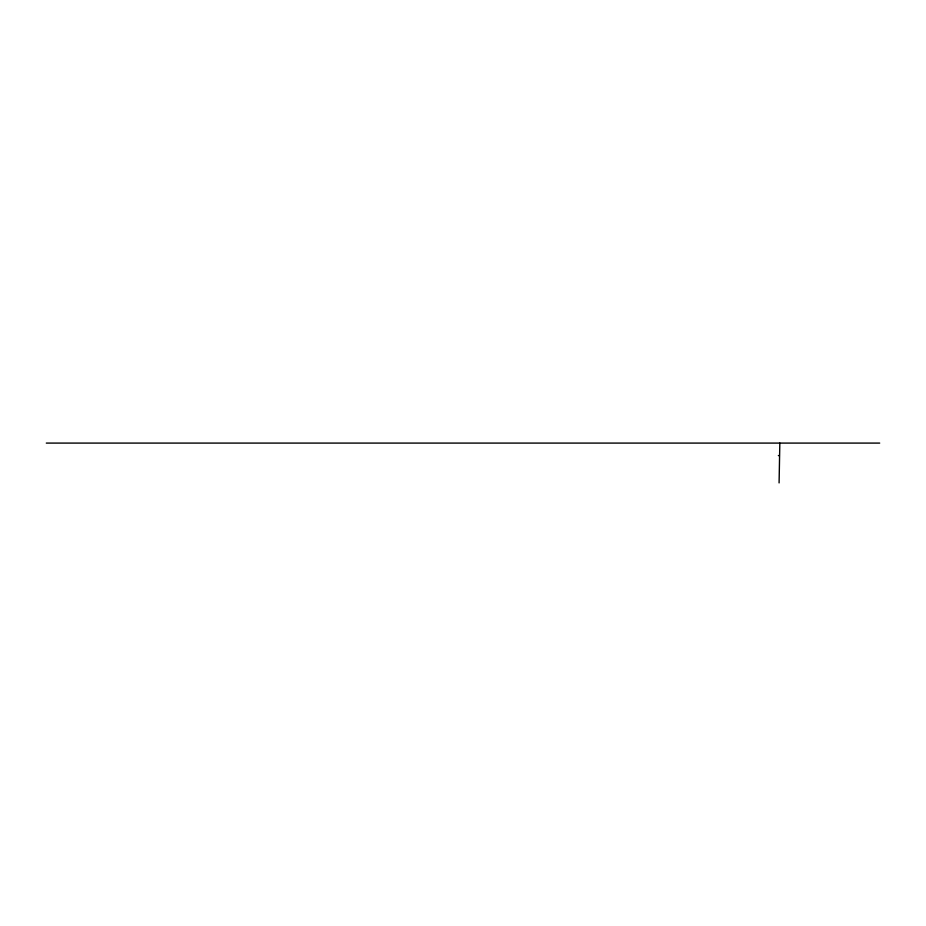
<?xml version="1.0" encoding="UTF-8"?>
<svg xmlns="http://www.w3.org/2000/svg" width="926" height="926" viewBox="0 0 926 926"><rect width="100%" height="100%" fill="white"/><g stroke="black" fill="none" stroke-linecap="round" stroke-linejoin="round"><path stroke-width="1.39" d="M779.09 482.909L779.831 443.091M46.3 443.091L879.7 443.091M778.361 455.58L779.09 455.58"/></g></svg>
